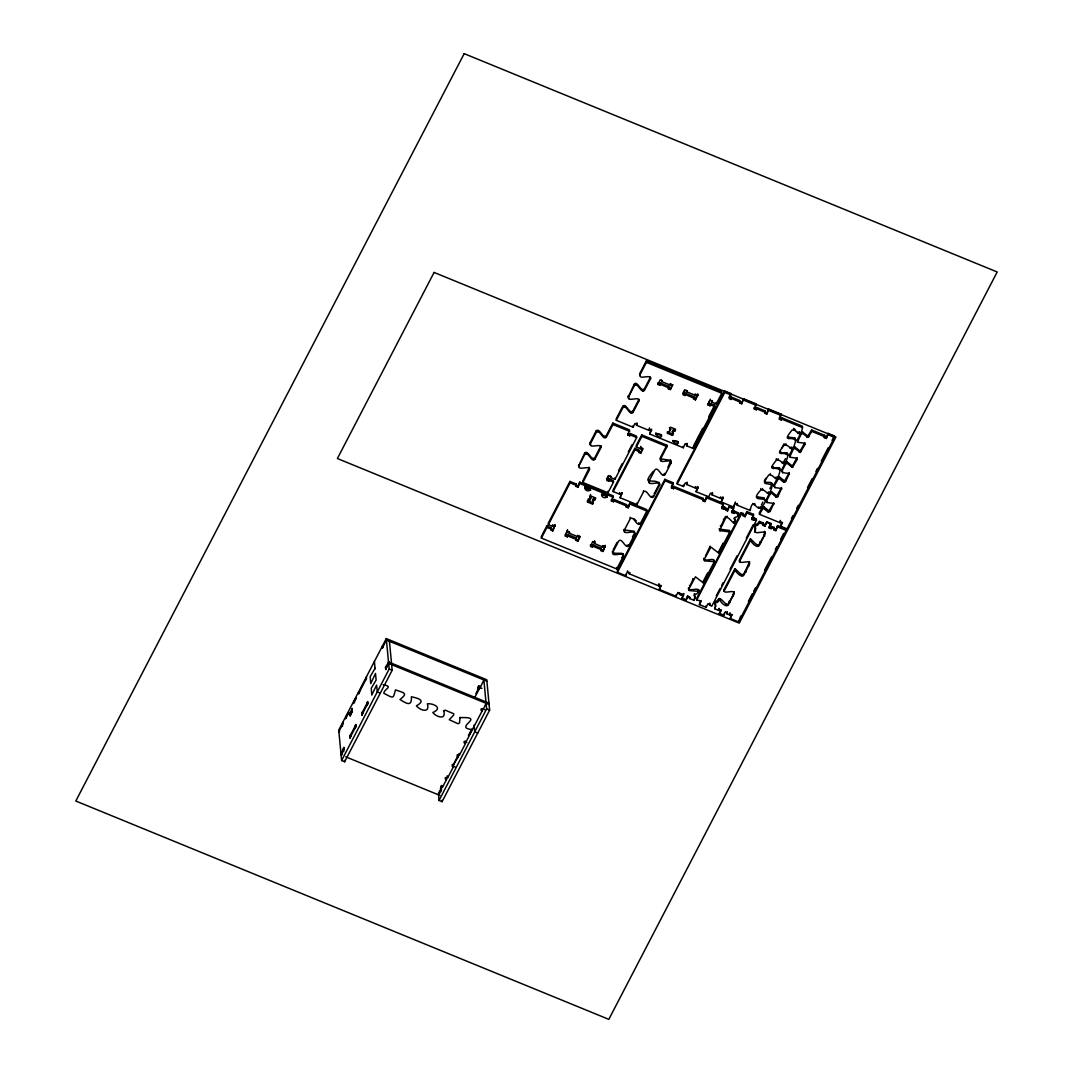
<?xml version="1.0" encoding="UTF-8"?>
<svg xmlns="http://www.w3.org/2000/svg" width="1073" height="1073" viewBox="0 0 1073 1073"><rect width="100%" height="100%" fill="white"/><g stroke="black" fill="none" stroke-linecap="round" stroke-linejoin="round"><path stroke-width="1.5" d="M443.618 710.581C446.878 720.976 435.665 716.59 432.835 712.526C443.578 707.845 433.17 703.217 427.43 703.781C430.193 714.149 419.583 710.044 416.431 705.806C426.531 700.307 417.947 698.241 411.415 696.753C411.871 706.959 406.895 703.781 400.001 699.556C408.317 692.943 404.32 693.024 395.494 689.899C392.959 698.322 394.515 699.033 383.812 693.252C384.147 688.759 394.153 686.653 383.101 684.708M443.645 710.943L445.228 710.152L453.745 713.76L453.691 715.061L449.225 719.715L457.97 723.739L459.539 722.961L460.022 717.3M472.402 729.653C452.337 727.615 487.021 716.509 460.062 717.663M374.41 661.478L375.027 668.439L370.185 676.607L370.721 683.568L375.496 673.442L376.127 680.041L371.285 688.209L371.768 695.063L376.596 685.057L377.28 691.897L380.298 693.131M375.04 668.197L374.785 669.217M766.216 478.008C759.523 485.935 773.74 479.162 772.319 485.224C768.147 501.654 767.986 489.033 760.891 489.959C745.427 506.456 776.208 491.434 760.73 507.931C755.835 509.983 752.562 496.826 750.215 510.507L737.164 505.168L737.03 503.733M756.143 408.33L754.131 407.512L754.279 408.947L756.277 409.779L756.626 407.418L765.156 410.919L764.821 413.279L766.833 414.098L768.59 409.001L781.157 414.138L779.387 419.235L781.399 420.066L781.734 417.705L802.349 426.155L802.483 427.591C800.136 441.271 796.863 428.114 791.968 430.166C781.131 443.618 791.981 435.182 795.656 440.748C791.458 456.803 791.002 443.927 784.189 445.121C773.365 458.56 784.215 450.124 787.877 455.69C783.692 471.744 783.236 458.868 776.423 460.062C765.599 473.501 776.45 465.065 780.111 470.645C775.927 486.699 775.471 473.823 768.657 475.017C761.065 486.149 765.009 482.126 772.453 485.13M772.453 466.017C772.372 470.001 781.399 465.105 780.084 470.282M781.56 487.477L776.825 495.9L771.755 491.957L770.32 491.944L766.162 499.71L766.524 500.943M780.219 451.076C780.138 455.059 789.165 450.164 787.85 455.328M789.339 472.536L784.591 480.959L779.521 477.016L778.086 476.989L773.928 484.755L774.29 486.002M797.105 457.581L792.357 466.004L787.287 462.061L785.852 462.047L781.694 469.813L782.525 471.221M780.406 520.392L780.071 522.739L759.456 514.302L763.158 508.133L768.228 512.062L769.985 511.727L773.807 503.425L767.128 502.553L766.189 501.601L770.454 493.379L771.889 493.406L776.45 497.336L777.751 496.772L781.573 488.47L774.894 487.598L774.062 486.203L778.69 478.236L783.773 482.179L785.516 481.831L789.339 473.528L782.673 472.656L781.828 471.248L785.999 463.482L787.421 463.509L792.504 467.452L797.132 459.485L796.287 458.077L789.621 457.205L793.443 448.903L795.187 448.554L800.27 452.498L804.898 444.53L804.053 443.122L797.387 442.25L801.209 433.961L802.953 433.613L808.036 437.556L811.738 431.373L811.59 429.938L824.641 435.276L824.305 437.636L826.304 438.455L828.074 433.358L834.351 435.933L834.486 437.368L786.938 528.882L780.661 526.307L781.788 522.43M804.871 442.639L800.136 451.062L795.053 447.119L793.631 447.092L789.46 454.858L790.305 456.266M811.59 429.938L807.902 436.107L802.819 432.164L801.397 432.151L797.226 439.917L797.588 441.151M627.678 433.586L627.812 435.034L629.824 435.853L630.159 433.492L636.517 436.107L636.665 437.543L614.936 479.336L610.671 477.592L611.154 476.667L609.142 475.849L606.755 480.422L608.767 481.254L609.115 478.893L613.38 480.637L613.515 482.085L607.962 492.762L582.854 482.474L582.719 481.026L589.426 467.439M627.812 435.034L629.583 429.924L612.831 423.07L612.965 424.519L606.312 437.315C602.744 440.574 599.941 428.945 596.373 432.218L590.19 444.115C589.909 448.983 601.296 442.666 601.014 447.535L594.831 459.432C591.263 462.704 588.447 451.062 584.879 454.335L578.696 466.232C578.427 471.101 589.774 464.783 589.52 469.639L582.854 482.474M650.453 377.173L644.269 389.07C640.702 392.342 637.899 380.7 634.331 383.973L628.335 396.983M711.949 400.497L711.962 402.16L716.241 403.917L721.78 393.241L721.646 391.793L646.308 360.93L639.642 373.753L640.165 375.081M621.804 557.544C628.456 549.684 612.629 556.122 612.468 551.281M620.14 497.738L621.897 492.641L620.14 497.738L636.879 504.605L643.532 491.796C647.113 488.537 649.903 500.166 653.47 496.893L659.654 484.996C659.935 480.127 648.561 486.458 648.843 481.576L655.026 469.679C658.594 466.406 661.397 478.062 664.965 474.776L671.148 462.879C671.43 458.01 660.083 464.341 660.324 459.472L667.004 446.636L666.856 445.201L641.748 434.914L636.195 445.59L636.329 447.025L640.608 448.782L640.943 446.422M578.749 465.91L584.745 452.9C588.312 449.614 591.129 461.269 594.697 457.983L600.974 445.724M590.432 488.684C589.426 490.589 584.463 488.483 584.664 486.632M649.567 428.127L649.219 430.488L636.504 425.27L636.973 424.358L634.961 423.527L633.07 427.188L616.318 420.334L622.97 407.539C626.538 404.253 629.355 415.908 632.922 412.622L639.106 400.725C639.387 395.857 628 402.187 628.282 397.318L634.465 385.422C638.033 382.136 640.849 393.791 644.404 390.505L650.587 378.608C650.868 373.739 639.495 380.07 639.776 375.201L646.442 362.379L646.308 360.93M613.354 500.326L611.342 499.495L611.476 500.943L613.488 501.762L613.823 499.401L626.552 504.618L626.216 506.979L628.228 507.797L629.985 502.701L646.737 509.554L646.871 510.989L640.219 523.798C636.651 527.071 633.835 515.429 630.28 518.702L624.097 530.599C623.815 535.467 635.189 529.137 634.908 534.019L628.724 545.916C625.157 549.188 622.34 537.533 618.786 540.819L612.603 552.716C612.321 557.584 623.695 551.254 623.413 556.136L616.747 568.958L541.409 538.096L541.275 536.648L546.814 525.971L551.093 527.728L550.744 530.075L552.756 530.907L554.996 524.885L552.756 530.907M653.336 471.221C640.42 487.29 653.739 477.163 659.519 483.561M688.517 587.803C688.262 592.698 699.516 586.086 698.912 591.384L696.793 593.906A2.226 1.998 -5.4 0 0 694.996 597.353L694.218 600.424L689.537 598.506L689.389 597.057M703.861 558.443C704.84 562.735 714.645 556.485 714.363 561.662L703.325 582.894L695.465 576.818L688.558 589.614L689.188 590.566L698.912 591.384M719.379 529.123L729.6 530.464L729.814 531.926L718.776 553.158L710.916 547.096L703.995 559.878L704.639 560.844L714.363 561.662M733.624 511.955L731.612 511.124L731.746 512.572L733.758 513.39L734.093 511.043L738.787 512.961L738.921 514.396L736.802 516.918A2.226 1.998 -5.4 0 0 735.005 520.365C735.34 528.949 728.929 514.879 725.737 517.897L719.514 530.558L729.814 531.926M678.337 441.553L677.264 442.25L672.959 440.48M472.294 728.527L469.223 734.978M348.001 713.988C350.093 707.912 341.268 727.387 348.001 713.988L348.671 713.599M355.928 698.738C357.765 692.809 349.355 712.083 355.928 698.738L355.847 698.04M733.382 595.837A3.89 3.514 -5.4 0 0 732.779 595.528L734.24 591.692M441.057 791.163L438.535 794.838L439.058 800.445L442.076 801.679L489.637 710.165L486.753 679.745L386.293 638.596L338.733 730.109L341.616 760.529L344.634 761.763L392.181 670.249L391.658 664.643M342.837 723.926L338.88 731.558L339.631 731.866M358.69 693.426L366.617 678.176M382.471 647.663L386.428 640.044L486.887 681.194M342.435 726.448L342.703 722.491L343.454 722.8M350.334 713.009L349.852 713.921L352.145 708.395L351.756 710.259M350.455 714.296L350.066 716.16L352.36 710.634L351.877 711.547M343.923 747.774L340.946 753.487L342.461 754.104M349.865 736.333L355.807 724.892M361.749 713.451L367.704 702.01M385.529 667.688L388.506 661.974L488.966 703.123M344.057 749.209L341.08 754.923L341.831 755.231M349.999 737.768L355.941 726.327M361.896 714.886L367.838 703.445M385.663 669.136L388.641 663.409L489.1 704.559M343.655 751.73L343.87 747.291L342.971 749.598M341.616 760.529L389.164 669.016L386.293 638.596M611.476 500.943L613.246 495.833L579.755 482.126L577.998 487.222L575.986 486.404L576.322 484.044L569.964 481.442L548.249 523.235L548.383 524.67L552.649 526.414L553.105 525.26M612.831 423.07L606.178 435.879C602.597 439.125 599.807 427.497 596.239 430.783L590.056 442.68L590.687 445.08M541.409 538.096L546.948 527.42L546.814 525.971M548.383 524.67L570.098 482.877L569.964 481.442M551.093 527.728L550.61 528.64L552.622 529.458M575.986 486.404L576.322 484.044M577.998 487.222L579.755 482.126M478.96 689.416L477.954 689L478.773 685.727L477.82 687.565L478.96 689.416L474.561 697.893M475.889 693.627L479.779 686.143L479.966 688.061L483.883 679.96L485.948 701.89M565.31 536.044L567.55 530.035L565.31 536.044L567.322 536.862L567.657 534.515L576.201 538.016L575.866 540.363L577.878 541.194L580.252 536.607L578.24 535.789L577.77 536.701L569.226 533.214L569.092 531.765M567.322 536.862L567.657 534.515M569.226 533.214L569.696 532.288L567.697 531.47M616.318 420.334L616.184 418.886L622.836 406.09C626.404 402.818 629.221 414.46 632.775 411.187L638.958 399.29M593.651 497.979L594.791 499.844L593.651 497.979L592.376 500.42L593.53 502.271L592.578 504.109L587.548 502.057L588.366 498.784M588.5 500.219L589.506 500.635L590.767 498.194L589.774 497.778L590.579 494.505M589.774 497.778L589.627 496.343L590.633 496.745L589.506 500.635M440.373 789.031L441.311 785.436M441.446 786.885L442.452 787.287L446.502 779.508L445.496 779.105L446.448 777.268M452.31 766.632L458.386 756.639L457.38 756.224L458.332 754.399M438.401 793.403L439.917 790.479M457.38 756.224L457.246 754.788L458.251 755.191L454.214 762.97L454.348 764.419M468.418 735.635L471.503 729.694M481.026 709.025L482.166 710.876L466.232 741.537L465.226 741.121L464.274 742.959L464.14 741.51L466.822 742.61M465.105 741.443L465.333 743.844L459.378 755.285L459.217 753.487M483.158 709.535L486.082 703.325L486.619 708.931L439.058 800.445M592.524 501.869L593.785 499.428M594.791 499.844L595.743 498.006L590.713 495.954M608.404 475.554L606.621 478.987L608.632 479.805M575.866 540.363L576.201 538.016M629.824 435.853L630.159 433.492M672.744 384.751L670.384 389.566L668.372 388.748L668.707 386.387L660.177 382.9L659.828 385.247L657.829 384.429L660.203 379.855L662.215 380.674L661.733 381.586L670.276 385.086L670.732 383.933M577.878 541.194L579.514 536.312M608.767 481.254L609.115 478.893M659.828 385.247L660.177 382.9M618.544 470.685L622.3 463.482M628.282 451.961L632.024 444.745M641.077 447.87L643.089 448.688L640.715 453.262L638.703 452.444L639.039 450.083L634.773 448.34L613.059 490.133L613.193 491.568L619.55 494.17L620.033 493.258L622.032 494.076M613.193 491.568L634.908 449.775L634.773 448.34M636.329 447.025L641.882 436.349L641.748 434.914M668.372 388.748L668.707 386.387M649.447 428.355L649.219 430.488M670.384 389.566L672.033 384.697M602.986 551.482L605.226 545.46L602.986 551.482L600.974 550.65L601.323 548.303L592.779 544.802L592.444 547.15L590.432 546.331L592.779 541.516M613.488 501.762L613.823 499.401M650.935 430.166L649.809 434.055L683.3 447.763L685.178 443.86M640.715 453.262L642.351 448.393M649.809 434.055L651.593 429.187M592.444 547.15L592.779 544.802M594.348 543.501L594.683 541.141L594.348 543.501L602.878 546.989L603.361 546.077L605.36 546.895M600.974 550.65L601.323 548.303M684.587 389.848L682.804 393.268L684.815 394.099L684.95 395.535L682.938 394.716L685.312 390.143L687.324 390.961L686.854 391.873L695.398 395.374L695.867 394.462L697.879 395.28L695.492 399.853L693.493 399.035L693.829 396.675L685.285 393.187L684.815 394.099M626.216 506.979L626.552 504.618M684.95 395.535L685.285 393.187M628.228 507.797L629.985 502.701M673.549 429.254L674.689 431.105L673.549 429.254L672.275 431.695L673.428 433.546L672.476 435.383L667.446 433.318L670.665 429.455L669.525 427.604L670.665 429.455M669.673 429.052L670.612 427.215L675.641 429.28L674.689 431.105M670.531 428.02L669.404 431.896M672.422 433.13L673.683 430.702M672.476 435.383L673.281 432.111L672.275 431.695M660.19 458.037L666.856 445.201M613.233 549.792L617.096 542.348M693.829 396.675L693.359 397.6L695.358 398.418L695.492 399.853M695.358 398.418L697.745 393.845L697.879 395.28M654.114 493.969L658.742 485.036M667.916 467.385L670.826 460.33L660.15 458.801M632.453 537.037L633.995 534.059M731.746 512.572L733.583 508.186L729.399 506.469L727.561 510.855L725.549 510.037L725.898 507.677L724.047 506.925L723.712 509.273L721.7 508.454L723.47 503.358L706.731 496.491L704.961 501.601L702.949 500.769L703.284 498.422L673.817 486.351L673.482 488.698L671.47 487.88L673.24 482.783L664.871 479.349L617.31 570.863L617.444 572.298L625.814 575.732L627.611 570.876M617.444 572.298L665.005 480.784L664.871 479.349M686.733 445.845L687.069 443.484L686.733 445.845L693.091 448.447L714.806 406.654L714.672 405.218L710.406 403.475L710.071 405.822L708.059 405.004L709.105 401.275M708.059 405.004L710.326 399.223M710.071 405.822L710.406 403.475M711.962 402.16L712.418 401.007M671.47 487.88L673.24 482.783M693.695 445.59L702.694 428.275M708.69 416.74L714.672 405.218M673.482 488.698L673.817 486.351M659.09 583.766L658.728 585.885L629.261 573.814L629.703 572.66M754.279 408.947L756.036 403.85L743.482 398.713L741.711 403.81L739.699 402.992L740.048 400.631L731.504 397.131L731.169 399.491L729.157 398.66L730.928 393.563L724.651 390.988L677.09 482.501L677.224 483.95L683.501 486.525L685.406 482.863L687.417 483.682L686.935 484.594L695.478 488.094L695.961 487.182L697.96 488L696.055 491.662L708.623 496.812L710.527 493.151L712.526 493.969L712.056 494.881L720.6 498.382L721.069 497.47L723.081 498.288L721.177 501.949L733.731 507.1L735.501 501.99M677.224 483.95L724.785 392.436L724.651 390.988M730.928 393.563L729.023 397.225L731.035 398.043L731.169 399.491M687.283 482.246L686.935 484.594M731.035 398.043L731.504 397.131M741.711 403.81L743.482 398.713M702.949 500.769L703.284 498.422M660.432 585.563L659.305 589.453L676.044 596.306L677.935 592.403M704.961 501.601L706.731 496.491M659.305 589.453L661.183 585.55M756.277 409.779L756.626 407.418M764.821 413.279L765.156 410.919M766.833 414.098L768.59 409.001M721.7 508.454L723.47 503.358M723.712 509.273L724.047 506.925M681.784 593.986L681.328 595.139L679.491 594.388L679.933 593.235M727.561 510.855L727.427 509.42L729.399 506.469M681.905 598.707L683.675 593.61L681.905 598.707L686.09 600.424L687.887 595.569M724.879 517.83L725.603 516.448L725.71 517.655M690.757 584.356L693.279 578.655M705.457 556.055L710.152 546.184L710.259 547.378M720.291 526.011A3.89 3.514 -5.4 0 0 720.908 526.32L724.168 519.198A3.89 3.514 -5.4 0 0 723.457 518.983M734.871 503.21L733.731 507.1M779.387 419.235L781.157 414.138M686.09 600.424L687.391 596.239M732.162 510.936L733.583 508.186M737.164 505.168L737.647 504.256L735.635 503.438M781.399 420.066L781.734 417.705M689.537 598.506L689.979 597.353M733.758 513.39L734.093 511.043M697.772 591.88L698.778 589.949M703.325 582.894L703.191 581.445L707.603 572.955M718.776 553.158L718.642 551.723L723.054 543.233M741.228 512.653L696.538 598.68L696.672 600.115L701.326 600.92L699.422 604.582L706.128 607.318L708.032 603.656L711.734 606.285L756.438 520.271L756.304 518.822L754.131 517.937L753.783 520.284L751.784 519.466L753.541 514.369L746.848 511.62L745.078 516.717L743.066 515.898L743.415 513.538L741.228 512.653L741.376 514.088L696.672 600.115M743.415 513.538L742.932 514.463L744.944 515.281M700.562 600.692L699.422 604.582M745.078 516.717L746.848 511.62M781.748 448.112L783.29 445.161M751.784 519.466L753.541 514.369M761.374 505.007L762.903 502.057M769.904 488.591L771.447 485.626M783.907 461.645L785.436 458.694M753.783 520.284L754.131 517.937M716.228 595.944L720.077 588.527M721.619 585.563L723.162 582.599M730.096 569.253L737.03 555.908M746.285 538.11L753.219 524.751M730.042 601.417A3.89 3.514 -5.4 0 1 729.372 601.202C727.011 611.409 720.466 592.645 717.341 600.934A2.226 1.998 -5.4 0 0 715.141 603.911M719.46 598.412C719.728 601.698 725.227 607.238 728.084 605.4L734.267 593.503C734.536 588.594 723.269 595.22 723.873 589.922L734.898 568.69C737.835 570.501 743.213 579.219 744.823 571.48A3.89 3.514 -5.4 0 0 746.231 571.788M734.898 568.69C734.817 571.761 741.202 577.717 743.535 575.664L749.719 563.768C749.973 558.872 738.72 565.484 739.324 560.186L750.349 538.954C753.407 540.631 758.531 549.644 760.274 541.758A3.89 3.514 -5.4 0 0 760.945 541.959M750.349 538.954C750.537 542.308 756.157 547.766 758.987 545.942L765.156 534.046C765.425 529.15 754.171 535.762 754.762 530.464L755.553 527.393A2.226 1.998 -5.4 0 1 757.337 523.946L759.456 521.424L763.319 523.007L762.97 525.354L764.982 526.186L766.819 521.8L771.004 523.517L769.167 527.903L771.179 528.721L771.514 526.36L774.196 527.46L773.861 529.821L775.873 530.639L777.63 525.542L785.999 528.962L786.147 530.411L738.586 621.924L730.217 618.491L731.343 614.614M719.111 608.351L718.749 610.47L714.9 608.887L715.678 605.829A2.226 1.998 -5.4 0 1 717.475 602.369L719.661 599.887M724.007 591.357L735.045 570.125M739.458 561.635L750.483 540.403M754.909 531.9L755.687 528.841A2.226 1.998 -5.4 0 1 757.484 525.381L759.604 522.873L759.456 521.424M759.456 514.302L759.322 512.854L762.554 506.885L763.989 506.912L769.059 510.842L773.687 502.888M762.97 525.354L763.319 523.007M764.982 526.186L765.317 523.825L765.425 524.912M725.402 611.851L723.51 615.754L719.326 614.038L720.694 610.577M765.384 524.549L766.819 521.8M719.326 614.038L721.204 610.135M764.284 536.379A3.89 3.514 -5.4 0 0 763.668 536.071L765.062 531.832M730.002 600.867L734.2 592.779M745.561 572.405A3.89 3.514 -5.4 0 1 744.89 572.204L749.625 561.568M758.906 545.218L763.118 537.13M723.51 615.754L724.516 612.978M769.931 525.569L771.004 523.517M771.179 528.721L771.514 526.36M729.989 612.804L729.627 614.923L726.957 613.823L727.32 611.717M773.861 529.821L774.196 527.46M775.873 530.639L777.63 525.542M824.305 437.636L824.641 435.276M730.217 618.491L732.094 614.588M826.304 438.455L828.074 433.358M780.661 526.307L782.552 522.645L780.554 521.827M740.746 616.05L738.586 621.924M748.418 601.296L752.253 593.919M753.796 590.968L755.325 588.004M764.526 570.299L771.433 557.008M775.269 549.631L776.798 546.68M780.634 539.303L783.706 533.402M791.405 518.581L792.934 515.63M796.77 508.253L798.299 505.303M807.513 487.585L812.113 478.732M815.949 471.355L817.478 468.405M821.314 461.028L828.222 447.736M832.058 440.359L833.587 437.408M661.505 434.954L660.525 435.383L655.737 432.902M653.095 495.766L653.444 496.531M799.439 431.762L798.647 432.325M788.011 437.033L795.147 438.066L795.616 440.386M756.934 496.812L764.083 497.859L764.486 499.455M623.909 529.928L634.237 531.242L634.881 533.657M724.02 589.962L724.288 591.196M724.785 392.436L731.062 394.998M743.616 400.149L756.17 405.286M768.737 410.436L781.292 415.573M828.208 434.793L834.486 437.368M646.442 362.379L721.78 393.241M741.577 402.362L739.565 401.543L739.699 402.992M764.687 411.831L766.699 412.649M779.253 417.799L781.265 418.618M824.158 436.201L826.17 437.019M731.638 398.579L740.182 402.067M756.76 408.867L765.29 412.354M781.868 419.154L802.483 427.591M811.738 431.373L824.775 436.724M670.746 384.174L672.758 384.992M710.433 400.43L712.445 401.248M659.694 383.812L657.695 382.981L657.829 384.429M668.238 387.313L670.249 388.131M707.925 403.555L709.924 404.387M660.311 384.335L668.855 387.836M685.419 394.623L693.963 398.123M710.541 404.91L714.806 406.654M672.328 433.935L667.312 431.882L667.446 433.318M649.702 429.562L651.713 430.394M685.191 444.101L687.203 444.933M612.965 424.519L629.717 431.373M641.882 436.349L667.004 446.636M630.294 434.941L636.665 437.543M640.568 451.827L638.569 450.995L638.703 452.444M634.908 449.775L639.173 451.532M746.982 513.055L753.675 515.805M665.005 480.784L673.375 484.218M706.866 497.939L723.604 504.793M729.466 507.194L733.65 508.91M766.887 522.524L771.071 524.241M777.764 526.977L786.147 530.411M751.636 518.031L753.648 518.849M741.376 514.088L743.549 514.986M754.265 519.372L756.438 520.271M671.336 486.445L673.348 487.263M702.815 499.334L704.827 500.152M721.566 507.019L723.578 507.837M725.415 508.589L727.427 509.42M762.836 523.919L764.848 524.737M771.044 527.286L769.033 526.454L769.167 527.903M773.727 528.372L775.725 529.204M673.951 487.786L703.432 499.857M724.195 508.361L726.032 509.112M734.24 512.478L738.921 514.396M759.604 522.873L763.453 524.442M771.648 527.809L774.33 528.909M609.249 480.328L613.515 482.085M579.889 483.561L613.38 497.282M630.133 504.136L646.871 510.989M575.852 484.956L577.851 485.787M626.082 505.531L628.094 506.362M570.098 482.877L576.456 485.479M613.971 500.85L626.686 506.054M553.131 525.502L555.13 526.32M592.806 541.758L594.818 542.576M565.176 534.609L567.188 535.427M575.732 538.928L577.73 539.746M590.298 544.896L592.309 545.714M600.84 549.215L602.852 550.033M546.948 527.42L551.227 529.163M567.805 535.95L576.335 539.451M592.913 546.237L601.457 549.738M627.718 572.07L629.73 572.902M659.198 584.973L661.209 585.791M677.948 592.645L679.96 593.476M681.798 594.227L683.809 595.046M687.994 596.762L690.006 597.581M719.218 609.558L721.23 610.376M725.415 612.093L727.427 612.911M730.109 614.011L732.121 614.829M681.838 597.983L686.023 599.7M719.259 613.313L723.443 615.03M478.907 687.176L481.925 688.41M388.506 661.974L391.511 663.208L389.445 641.278M389.164 669.016L392.181 670.249M486.619 708.931L489.637 710.165M484.795 709.736L482.112 708.636L481.16 710.474L482.166 710.876M477.74 733.047L474.722 731.813L474.092 725.08M354.613 702.158L353.929 702.574M455.073 766.927L452.39 765.827L452.256 764.392M345.721 756.827L439.997 795.442M718.575 551.683L718.494 552.769M703.123 581.418L703.043 582.491M790.372 447.267L790.023 448.125M782.606 462.208L782.257 463.08M601.47 494.277L606.299 496.263L607.13 495.243M633.942 518.796L636.276 520.821M793.577 428.382L795.63 430.246M715.745 604.622L714.9 608.887M808.68 435.544L808.787 436.631M806.963 436.255L807.07 437.328M804.79 443.457L804.898 444.53M802.819 432.164L802.926 433.251M801.102 432.875L801.209 433.961M799.465 432.111L799.573 433.197M800.914 450.486L801.021 451.572M797.695 432.097L797.789 433.184M799.197 451.197L799.305 452.283M797.226 439.917L797.333 440.99M797.024 458.399L797.132 459.485M794.704 438.253L794.811 439.34M793.604 428.744L793.712 429.83M795.053 447.119L795.16 448.192M793.336 447.83L793.443 448.903M791.7 447.065L791.807 448.138M793.148 465.441L793.255 466.514M788.816 437.529L788.923 438.616M791.431 466.151L791.539 467.224M789.46 454.858L789.567 455.945M789.259 473.354L789.366 474.427M786.938 453.208L787.045 454.281M785.838 443.686L785.946 444.772M787.287 462.061L787.394 463.147M784.055 443.672L784.162 444.759M785.57 462.771L785.677 463.858M783.934 462.007L784.041 463.093M785.382 480.382L785.49 481.469M781.05 452.484L781.157 453.557M783.666 481.093L783.773 482.179M782.566 471.57L782.673 472.656M780.245 451.438L780.353 452.511M781.694 469.813L781.801 470.886M781.493 488.295L781.6 489.382M778.073 458.64L778.18 459.713M779.172 468.15L779.28 469.236M779.521 477.016L779.615 478.089M776.289 458.627L776.396 459.7M777.804 477.713L777.912 478.799M776.168 476.962L776.275 478.035M777.617 495.337L777.71 496.41M779.937 521.304L780.071 522.739M773.284 467.426L773.392 468.512M775.9 496.034L776.007 497.121M774.8 486.525L774.894 487.598M772.48 466.379L772.587 467.466M773.928 484.755L774.022 485.841M773.727 503.237L773.834 504.323M771.407 483.105L771.514 484.178M770.307 473.582L770.414 474.668M771.755 491.957L771.849 493.044M770.038 492.668L770.146 493.741M768.402 491.903L768.509 492.99M769.851 510.279L769.945 511.365M765.518 482.381L765.626 483.454M768.134 510.989L768.228 512.062M767.034 501.467L767.128 502.553M764.714 481.334L764.821 482.407M766.162 499.71L766.256 500.783M763.641 498.046L763.748 499.133M762.541 488.537L762.648 489.61M763.989 506.912L764.083 507.985M760.757 488.523L760.864 489.596M762.273 507.609L762.366 508.696M764.499 531.283L764.593 532.235M760.636 506.858L760.73 507.931M758.852 506.845L758.96 507.918M757.753 497.322L757.846 498.409M760.274 541.758L760.341 542.469A3.89 3.514 -5.4 0 0 761.012 542.683M754.775 503.478L754.869 504.565M757.404 545.486L757.498 546.439M752.991 503.465L753.085 504.551M755.097 530.786L755.204 531.98M750.081 509.071L750.215 510.507M750.617 539.115L750.738 540.309M744.823 571.48L744.89 572.204M737.808 515.134L737.916 516.328M741.912 574.726L742.006 575.691M739.646 560.508L739.766 561.716M735.206 521.263L734.871 518.93A2.226 1.998 -5.4 0 1 734.254 517.857M734.093 521.988L734.227 523.436M733.825 521.84L733.932 523.034M735.193 569.079L735.313 570.286M729.385 530.652L729.506 531.846M727.105 516.193L727.212 517.387M716.107 402.469L716.241 403.917M723.081 498.288L722.947 496.853L721.177 501.949M720.452 496.947L720.6 498.382M729.372 601.215L729.439 601.926A3.89 3.514 -5.4 0 0 730.109 602.141M729.492 613.488L729.627 614.923M720.841 525.609L720.908 526.32M719.943 529.673L720.063 530.88M719.433 528.587L719.554 529.794M726.475 604.461L726.555 605.413M726.81 612.388L726.957 613.823M712.392 492.534L712.526 493.969M711.922 493.446L712.056 494.881M719.742 598.814L719.862 600.008M720.627 609.853L720.721 610.926M713.947 560.374L714.055 561.581M718.615 609.021L718.749 610.47M695.25 393.939L695.398 395.374M709.897 603.039L710.031 604.488M709.427 603.951L709.561 605.4M697.96 488L697.826 486.565L696.055 491.662M704.492 559.409L704.612 560.602M703.995 558.322L704.103 559.516M692.957 447.012L693.091 448.447M686.72 390.438L686.854 391.873M695.344 486.659L695.478 488.094M705.994 605.883L706.128 607.318M698.496 590.11L698.603 591.303M683.152 446.328L683.3 447.763M695.197 598.251L694.861 595.917A2.226 1.998 -5.4 0 1 694.419 593.637M683.367 485.076L683.501 486.525M694.083 598.975L694.218 600.424M689.966 585.295L690.019 585.778A3.89 3.514 -5.4 0 1 689.403 585.456M670.142 383.651L670.276 385.086M689.054 589.131L689.161 590.324M688.544 588.044L688.651 589.238M671.054 461.806L671.148 462.879M670.491 460.116L670.585 461.189M661.598 380.15L661.733 381.586M681.194 593.704L681.328 595.139M679.343 592.94L679.491 594.388M664.831 473.341L664.938 474.414M675.91 594.871L676.044 596.306M663.382 474.199L663.49 475.285M660.753 459.713L660.861 460.786M650.493 377.535L650.587 378.608M659.56 483.91L659.654 484.996M658.996 482.233L659.09 483.306M644.269 389.07L644.377 390.143M642.821 389.928L642.928 391.015M651.888 496.316L651.995 497.403M639.642 373.753L639.736 374.839M649.272 481.831L649.366 482.904M648.709 480.141L648.803 481.227M658.594 584.436L658.728 585.885M638.998 399.652L639.106 400.725M635.806 383.477L635.913 384.55M634.358 384.335L634.465 385.422M640.46 447.334L640.608 448.782M636.973 424.358L636.839 422.91L636.504 425.27M643.438 490.71L643.532 491.796M632.775 411.187L632.882 412.26M632.922 425.753L633.07 427.188M631.34 412.045L631.434 413.132M628.711 397.56L628.805 398.646M628.148 395.87L628.241 396.956M640.112 522.712L640.219 523.798M636.745 503.157L636.879 504.605M638.596 522.859L638.703 523.932M624.312 405.594L624.419 406.667M622.863 406.452L622.97 407.539M634.277 531.604L634.384 532.691M630.133 517.266L630.24 518.339M628.63 544.829L628.724 545.916M627.115 544.977L627.209 546.05M629.113 572.365L629.261 573.814M624.486 530.491L624.58 531.564M623.99 529.526L624.097 530.599M619.416 492.735L619.55 494.17M625.68 574.296L625.814 575.732M623.279 554.687L623.386 555.774M622.783 553.722L622.89 554.808M614.802 477.901L614.936 479.336M610.537 476.144L610.671 477.592M606.218 436.242L606.312 437.315M604.703 436.376L604.81 437.462M616.613 567.51L616.747 568.958M607.828 491.313L607.962 492.762M612.991 552.608L613.099 553.681M612.495 551.629L612.603 552.716M600.867 446.086L600.974 447.173M597.755 430.635L597.849 431.722M596.239 430.783L596.333 431.856M594.724 458.345L594.831 459.432M602.744 545.553L602.878 546.989M593.208 458.493L593.315 459.566M590.083 443.042L590.19 444.115M589.385 468.204L589.493 469.277M592.578 504.109L592.43 502.674L587.414 500.608L587.548 502.057M588.889 467.238L588.983 468.324M590.633 496.745L590.767 498.194M586.26 452.752L586.368 453.839M584.745 452.9L584.852 453.973M578.602 465.159L578.696 466.232M577.623 535.266L577.77 536.701M552.515 524.979L552.649 526.414M458.251 755.191L458.386 756.639M453.208 764.325L453.436 766.726L447.495 778.166L447.267 775.766M446.502 779.508L445.362 777.657L445.496 779.105M442.317 785.852L442.452 787.287M441.325 787.206L441.553 789.607L440.547 790.949M441.942 800.284L442.076 801.679M386.481 665.864L385.489 667.218L385.717 669.619L386.615 667.299M383.423 645.839L382.511 648.146L382.337 646.228M366.483 676.728L365.665 680M366.751 703.834L367.65 701.527L367.878 703.928L366.886 705.283M362.701 711.614L361.708 712.968L361.936 715.369L362.835 713.062M359.643 691.589L358.731 693.909L358.556 691.978M354.855 726.716L355.767 724.409L355.995 726.81L354.989 728.165M351.662 709.307L351.971 712.512M350.241 712.056L350.536 715.248M350.817 734.495L349.825 735.85L350.053 738.251L350.951 735.944M345.935 717.113L346.002 717.824M344.5 760.368L344.634 761.763M748.216 565.793A3.89 3.514 -5.4 0 1 748.833 566.115M763.6 535.347A3.89 3.514 -5.4 0 1 764.781 536.098M732.711 594.804A3.89 3.514 -5.4 0 1 733.315 595.113M723.564 519.708A3.89 3.514 -5.4 0 1 724.235 519.922M692.675 579.165A3.89 3.514 -5.4 0 1 693.346 579.366M590.579 490.12C583.819 493.593 582.344 482.287 590.579 490.12M607.318 496.987C600.558 500.461 599.096 489.14 607.318 496.987M655.952 434.069C661.263 441.472 665.461 432.727 655.952 434.069M672.691 440.923C678.002 448.34 682.213 439.581 672.691 440.923M464.18 53.65L75.807 801.021L608.82 1019.35L997.193 271.979L464.18 53.65M434.096 272.435L337.391 458.52L739.243 623.118L835.934 437.033L434.096 272.435"/></g></svg>
